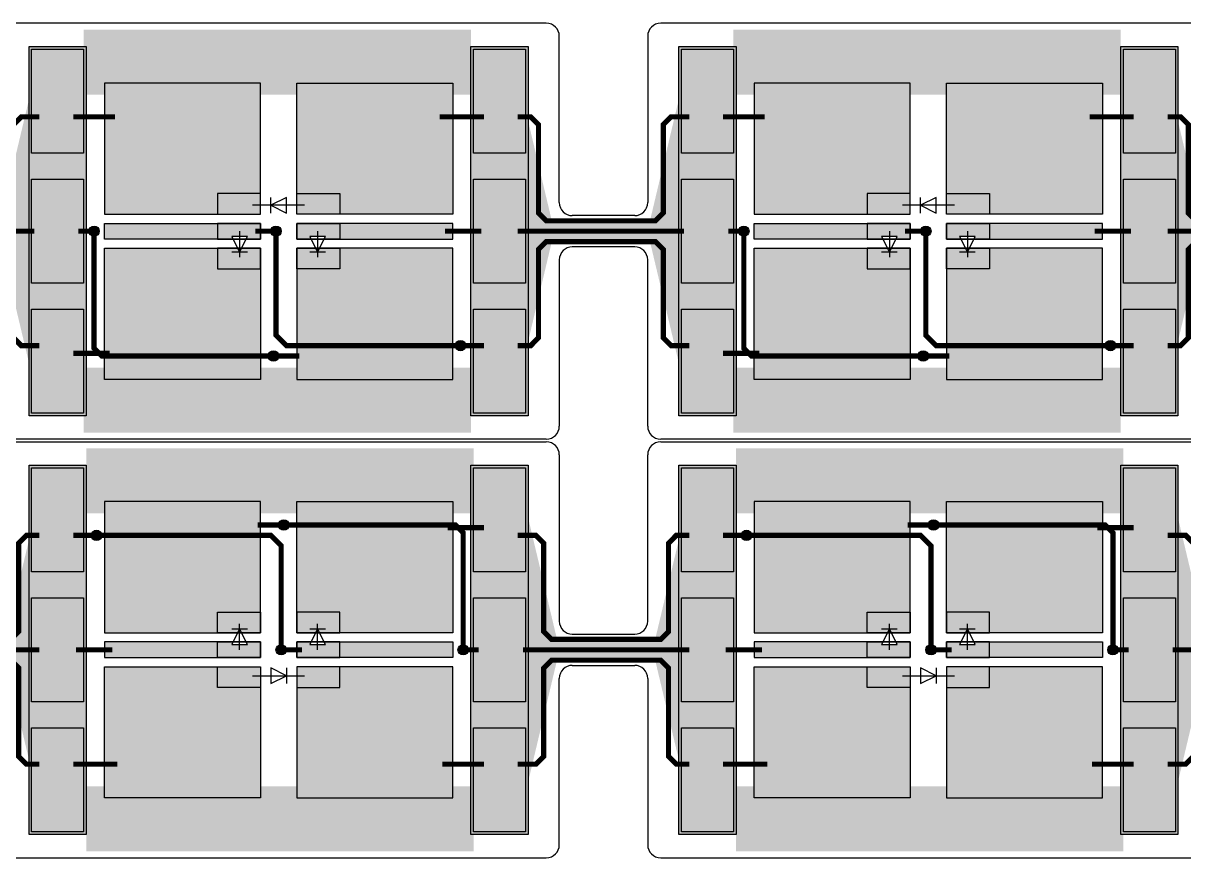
# Model space of a CAD drawing. Extents: x 1822 to 2392, y 725 to 1125.
# Drawn here: x 2092.87 to 2137.53, y 917.7 to 949.8 of the extents above; entities that cross this region are included whole.
import ezdxf

# ---------------------------------------------------------------- set-up
doc = ezdxf.new("R2010")
doc.units = 0
doc.header["$LTSCALE"] = 0.2
for name, color, linetype in [('BS', 1, 'CONTINUOUS'), ('Durchsteiger', 3, 'CONTINUOUS'), ('LED', 7, 'CONTINUOUS'), ('LS', 5, 'CONTINUOUS'), ('Rand', 6, 'CONTINUOUS')]:
    doc.layers.add(name, color=color, linetype=linetype)

msp = doc.modelspace()

# ---------------------------------------------------------------- hatches: boundary and pattern name
at = {"layer": 'BS'}
h = msp.add_hatch(color=256, dxfattribs=at)
h.paths.add_polyline_path([(2093.2, 934.8), (2095.2, 934.8), (2095.2, 938.8), (2093.2, 938.8)])
h.paths.add_polyline_path([(2093.2, 939.8), (2095.2, 939.8), (2095.2, 943.8), (2093.2, 943.8)])
h.paths.add_polyline_path([(2093.2, 944.8), (2095.2, 944.8), (2095.2, 948.8), (2093.2, 948.8)])
h = msp.add_hatch(color=256, dxfattribs=at)
h.paths.add_polyline_path([(2110.2, 934.8), (2112.2, 934.8), (2112.2, 938.8), (2110.2, 938.8)])
h.paths.add_polyline_path([(2110.2, 939.8), (2112.2, 939.8), (2112.2, 943.8), (2110.2, 943.8)])
h.paths.add_polyline_path([(2110.2, 944.8), (2112.2, 944.8), (2112.2, 948.8), (2110.2, 948.8)])
h = msp.add_hatch(color=256, dxfattribs=at)
h.paths.add_polyline_path([(2118.2, 934.8), (2120.2, 934.8), (2120.2, 938.8), (2118.2, 938.8)])
h.paths.add_polyline_path([(2118.2, 939.8), (2120.2, 939.8), (2120.2, 943.8), (2118.2, 943.8)])
h.paths.add_polyline_path([(2118.2, 944.8), (2120.2, 944.8), (2120.2, 948.8), (2118.2, 948.8)])
h = msp.add_hatch(color=256, dxfattribs=at)
h.paths.add_polyline_path([(2135.2, 934.8), (2137.2, 934.8), (2137.2, 938.8), (2135.2, 938.8)])
h.paths.add_polyline_path([(2135.2, 939.8), (2137.2, 939.8), (2137.2, 943.8), (2135.2, 943.8)])
h.paths.add_polyline_path([(2135.2, 944.8), (2137.2, 944.8), (2137.2, 948.8), (2135.2, 948.8)])
h = msp.add_hatch(color=256, dxfattribs=at)
h.paths.add_polyline_path([(2109.4, 936.1), (2109.4, 941.15), (2105.05, 941.15), (2105.05, 940.35), (2103.4, 940.35), (2103.4, 936.1)])
h.paths.add_polyline_path([(2109.4, 941.5), (2109.4, 942.1), (2105.05, 942.1), (2105.05, 941.5)])
h.paths.add_polyline_path([(2109.4, 942.45), (2109.4, 947.5), (2103.4, 947.5), (2103.4, 943.25), (2105.05, 943.25), (2105.05, 942.45)])
h.paths.add_polyline_path([(2100.35, 942.45), (2100.35, 943.25), (2102, 943.25), (2102, 947.5), (2096, 947.5), (2096, 942.45)])
h.paths.add_polyline_path([(2100.35, 941.5), (2100.35, 942.1), (2096, 942.1), (2096, 941.5)])
h.paths.add_polyline_path([(2102, 936.1), (2102, 940.35), (2100.35, 940.35), (2100.35, 941.15), (2096, 941.15), (2096, 936.1)])
h.paths.add_polyline_path([(2102, 940.35), (2102, 941.15), (2101.275, 941.15), (2101.2, 941), (2101.125, 941.15), (2100.35, 941.15), (2100.35, 940.35)], flags=17)
h.paths.add_polyline_path([(2102, 941.5), (2102, 942.1), (2100.35, 942.1), (2100.35, 941.5), (2100.95, 941.5), (2100.9, 941.6), (2101.5, 941.6), (2101.45, 941.5)])
h.paths.add_polyline_path([(2102, 942.45), (2102, 943.25), (2100.35, 943.25), (2100.35, 942.45)], flags=17)
h.paths.add_polyline_path([(2105.05, 942.45), (2105.05, 943.25), (2103.4, 943.25), (2103.4, 942.45)], flags=16)
h.paths.add_polyline_path([(2105.05, 941.5), (2105.05, 942.1), (2103.4, 942.1), (2103.4, 941.5), (2103.95, 941.5), (2103.9, 941.6), (2104.5, 941.6), (2104.45, 941.5)])
h.paths.add_polyline_path([(2105.05, 940.35), (2105.05, 941.15), (2104.275, 941.15), (2104.2, 941), (2104.125, 941.15), (2103.4, 941.15), (2103.4, 940.35)], flags=17)
h = msp.add_hatch(color=256, dxfattribs=at)
h.paths.add_polyline_path([(2134.4, 936.1), (2134.4, 941.15), (2130.05, 941.15), (2130.05, 940.35), (2128.4, 940.35), (2128.4, 936.1)])
h.paths.add_polyline_path([(2134.4, 941.5), (2134.4, 942.1), (2130.05, 942.1), (2130.05, 941.5)])
h.paths.add_polyline_path([(2134.4, 942.45), (2134.4, 947.5), (2128.4, 947.5), (2128.4, 943.25), (2130.05, 943.25), (2130.05, 942.45)])
h.paths.add_polyline_path([(2125.35, 942.45), (2125.35, 943.25), (2127, 943.25), (2127, 947.5), (2121, 947.5), (2121, 942.45)])
h.paths.add_polyline_path([(2125.35, 941.5), (2125.35, 942.1), (2121, 942.1), (2121, 941.5)])
h.paths.add_polyline_path([(2127, 936.1), (2127, 940.35), (2125.35, 940.35), (2125.35, 941.15), (2121, 941.15), (2121, 936.1)])
h.paths.add_polyline_path([(2127, 940.35), (2127, 941.15), (2126.275, 941.15), (2126.2, 941), (2126.125, 941.15), (2125.35, 941.15), (2125.35, 940.35)], flags=17)
h.paths.add_polyline_path([(2127, 941.5), (2127, 942.1), (2125.35, 942.1), (2125.35, 941.5), (2125.95, 941.5), (2125.9, 941.6), (2126.5, 941.6), (2126.45, 941.5)])
h.paths.add_polyline_path([(2127, 942.45), (2127, 943.25), (2125.35, 943.25), (2125.35, 942.45)], flags=17)
h.paths.add_polyline_path([(2130.05, 942.45), (2130.05, 943.25), (2128.4, 943.25), (2128.4, 942.45)], flags=16)
h.paths.add_polyline_path([(2130.05, 941.5), (2130.05, 942.1), (2128.4, 942.1), (2128.4, 941.5), (2128.95, 941.5), (2128.9, 941.6), (2129.5, 941.6), (2129.45, 941.5)])
h.paths.add_polyline_path([(2130.05, 940.35), (2130.05, 941.15), (2129.275, 941.15), (2129.2, 941), (2129.125, 941.15), (2128.4, 941.15), (2128.4, 940.35)], flags=17)
h = msp.add_hatch(color=256, dxfattribs=at)
h.paths.add_polyline_path([(2095.2, 932.7), (2093.2, 932.7), (2093.2, 928.7), (2095.2, 928.7)])
h.paths.add_polyline_path([(2095.2, 927.7), (2093.2, 927.7), (2093.2, 923.7), (2095.2, 923.7)])
h.paths.add_polyline_path([(2095.2, 922.7), (2093.2, 922.7), (2093.2, 918.7), (2095.2, 918.7)])
h = msp.add_hatch(color=256, dxfattribs=at)
h.paths.add_polyline_path([(2112.2, 932.7), (2110.2, 932.7), (2110.2, 928.7), (2112.2, 928.7)])
h.paths.add_polyline_path([(2112.2, 927.7), (2110.2, 927.7), (2110.2, 923.7), (2112.2, 923.7)])
h.paths.add_polyline_path([(2112.2, 922.7), (2110.2, 922.7), (2110.2, 918.7), (2112.2, 918.7)])
h = msp.add_hatch(color=256, dxfattribs=at)
h.paths.add_polyline_path([(2120.2, 932.7), (2118.2, 932.7), (2118.2, 928.7), (2120.2, 928.7)])
h.paths.add_polyline_path([(2120.2, 927.7), (2118.2, 927.7), (2118.2, 923.7), (2120.2, 923.7)])
h.paths.add_polyline_path([(2120.2, 922.7), (2118.2, 922.7), (2118.2, 918.7), (2120.2, 918.7)])
h = msp.add_hatch(color=256, dxfattribs=at)
h.paths.add_polyline_path([(2137.2, 932.7), (2135.2, 932.7), (2135.2, 928.7), (2137.2, 928.7)])
h.paths.add_polyline_path([(2137.2, 927.7), (2135.2, 927.7), (2135.2, 923.7), (2137.2, 923.7)])
h.paths.add_polyline_path([(2137.2, 922.7), (2135.2, 922.7), (2135.2, 918.7), (2137.2, 918.7)])
h = msp.add_hatch(color=256, dxfattribs=at)
h.paths.add_polyline_path([(2096, 931.4), (2096, 926.35), (2100.35, 926.35), (2100.35, 927.15), (2102, 927.15), (2102, 931.4)])
h.paths.add_polyline_path([(2096, 926), (2096, 925.4), (2100.35, 925.4), (2100.35, 926)])
h.paths.add_polyline_path([(2096, 925.05), (2096, 920), (2102, 920), (2102, 924.25), (2100.35, 924.25), (2100.35, 925.05)])
h.paths.add_polyline_path([(2105.05, 925.05), (2105.05, 924.25), (2103.4, 924.25), (2103.4, 920), (2109.4, 920), (2109.4, 925.05)])
h.paths.add_polyline_path([(2105.05, 926), (2105.05, 925.4), (2109.4, 925.4), (2109.4, 926)])
h.paths.add_polyline_path([(2103.4, 931.4), (2103.4, 927.15), (2105.05, 927.15), (2105.05, 926.35), (2109.4, 926.35), (2109.4, 931.4)])
h.paths.add_polyline_path([(2103.4, 927.15), (2103.4, 926.35), (2104.125, 926.35), (2104.2, 926.5), (2104.275, 926.35), (2105.05, 926.35), (2105.05, 927.15)], flags=17)
h.paths.add_polyline_path([(2103.4, 926), (2103.4, 925.4), (2105.05, 925.4), (2105.05, 926), (2104.45, 926), (2104.5, 925.9), (2103.9, 925.9), (2103.95, 926)])
h.paths.add_polyline_path([(2103.4, 925.05), (2103.4, 924.25), (2105.05, 924.25), (2105.05, 925.05)], flags=17)
h.paths.add_polyline_path([(2100.35, 925.05), (2100.35, 924.25), (2102, 924.25), (2102, 925.05)], flags=16)
h.paths.add_polyline_path([(2100.35, 926), (2100.35, 925.4), (2102, 925.4), (2102, 926), (2101.45, 926), (2101.5, 925.9), (2100.9, 925.9), (2100.95, 926)])
h.paths.add_polyline_path([(2100.35, 927.15), (2100.35, 926.35), (2101.125, 926.35), (2101.2, 926.5), (2101.275, 926.35), (2102, 926.35), (2102, 927.15)], flags=17)
h = msp.add_hatch(color=256, dxfattribs=at)
h.paths.add_polyline_path([(2121, 931.4), (2121, 926.35), (2125.35, 926.35), (2125.35, 927.15), (2127, 927.15), (2127, 931.4)])
h.paths.add_polyline_path([(2121, 926), (2121, 925.4), (2125.35, 925.4), (2125.35, 926)])
h.paths.add_polyline_path([(2121, 925.05), (2121, 920), (2127, 920), (2127, 924.25), (2125.35, 924.25), (2125.35, 925.05)])
h.paths.add_polyline_path([(2130.05, 925.05), (2130.05, 924.25), (2128.4, 924.25), (2128.4, 920), (2134.4, 920), (2134.4, 925.05)])
h.paths.add_polyline_path([(2130.05, 926), (2130.05, 925.4), (2134.4, 925.4), (2134.4, 926)])
h.paths.add_polyline_path([(2128.4, 931.4), (2128.4, 927.15), (2130.05, 927.15), (2130.05, 926.35), (2134.4, 926.35), (2134.4, 931.4)])
h.paths.add_polyline_path([(2128.4, 927.15), (2128.4, 926.35), (2129.125, 926.35), (2129.2, 926.5), (2129.275, 926.35), (2130.05, 926.35), (2130.05, 927.15)], flags=17)
h.paths.add_polyline_path([(2128.4, 926), (2128.4, 925.4), (2130.05, 925.4), (2130.05, 926), (2129.45, 926), (2129.5, 925.9), (2128.9, 925.9), (2128.95, 926)])
h.paths.add_polyline_path([(2128.4, 925.05), (2128.4, 924.25), (2130.05, 924.25), (2130.05, 925.05)], flags=17)
h.paths.add_polyline_path([(2125.35, 925.05), (2125.35, 924.25), (2127, 924.25), (2127, 925.05)], flags=16)
h.paths.add_polyline_path([(2125.35, 926), (2125.35, 925.4), (2127, 925.4), (2127, 926), (2126.45, 926), (2126.5, 925.9), (2125.9, 925.9), (2125.95, 926)])
h.paths.add_polyline_path([(2125.35, 927.15), (2125.35, 926.35), (2126.125, 926.35), (2126.2, 926.5), (2126.275, 926.35), (2127, 926.35), (2127, 927.15)], flags=17)
at = {"layer": 'Durchsteiger'}
for points in [[(2095.6, 941.6, 1), (2095.6, 942, 1)], [(2102.6, 941.6, 1), (2102.6, 942, 1)], [(2120.6, 941.6, 1), (2120.6, 942, 1)], [(2127.6, 941.6, 1), (2127.6, 942, 1)], [(2109.7, 937.2, 1), (2109.7, 937.6, 1)], [(2134.7, 937.2, 1), (2134.7, 937.6, 1)], [(2102.5, 936.8, 1), (2102.5, 937.2, 1)], [(2127.5, 936.8, 1), (2127.5, 937.2, 1)], [(2102.9, 930.7, 1), (2102.9, 930.3, 1)], [(2127.9, 930.7, 1), (2127.9, 930.3, 1)], [(2095.7, 930.3, 1), (2095.7, 929.9, 1)], [(2120.7, 930.3, 1), (2120.7, 929.9, 1)], [(2102.8, 925.9, 1), (2102.8, 925.5, 1)], [(2109.8, 925.9, 1), (2109.8, 925.5, 1)], [(2127.8, 925.9, 1), (2127.8, 925.5, 1)], [(2134.8, 925.9, 1), (2134.8, 925.5, 1)]]:
    msp.add_hatch(color=256, dxfattribs=at).paths.add_polyline_path(points)
at = {"layer": 'LS'}
for points in [[(2095.3, 948.9), (2093.1, 948.9), (2093.1, 934.7), (2095.3, 934.7)], [(2112.3, 948.9), (2110.1, 948.9), (2110.1, 934.7), (2112.3, 934.7)], [(2120.3, 948.9), (2118.1, 948.9), (2118.1, 934.7), (2120.3, 934.7)], [(2137.3, 948.9), (2135.1, 948.9), (2135.1, 934.7), (2137.3, 934.7)], [(2095.3, 932.8), (2093.1, 932.8), (2093.1, 918.6), (2095.3, 918.6)], [(2112.3, 932.8), (2110.1, 932.8), (2110.1, 918.6), (2112.3, 918.6)], [(2120.3, 932.8), (2118.1, 932.8), (2118.1, 918.6), (2120.3, 918.6)], [(2137.3, 932.8), (2135.1, 932.8), (2135.1, 918.6), (2137.3, 918.6)]]:
    msp.add_hatch(color=256, dxfattribs=at).paths.add_polyline_path(points)

# ---------------------------------------------------------------- linework, layer by layer
at = {"layer": 'BS'}
for p, q in [((2102.8, 941.8), (2102.6, 941.8)), ((2102.7, 941.9), (2102.7, 941.7)), ((2127.8, 941.8), (2127.6, 941.8)), ((2127.7, 941.9), (2127.7, 941.7)), ((2102.6, 925.7), (2102.8, 925.7)), ((2102.7, 925.6), (2102.7, 925.8)), ((2127.6, 925.7), (2127.8, 925.7)), ((2127.7, 925.6), (2127.7, 925.8))]:
    msp.add_line(p, q, dxfattribs=at)
for points in [[(2095.2, 948.8), (2095.2, 944.8), (2093.2, 944.8), (2093.2, 948.8)], [(2112.2, 948.8), (2112.2, 944.8), (2110.2, 944.8), (2110.2, 948.8)], [(2120.2, 948.8), (2120.2, 944.8), (2118.2, 944.8), (2118.2, 948.8)], [(2137.2, 948.8), (2137.2, 944.8), (2135.2, 944.8), (2135.2, 948.8)], [(2102, 942.45), (2102, 947.5), (2096, 947.5), (2096, 942.45)], [(2103.4, 942.45), (2103.4, 947.5), (2109.4, 947.5), (2109.4, 942.45)], [(2127, 942.45), (2127, 947.5), (2121, 947.5), (2121, 942.45)], [(2128.4, 942.45), (2128.4, 947.5), (2134.4, 947.5), (2134.4, 942.45)], [(2095.2, 943.8), (2095.2, 939.8), (2093.2, 939.8), (2093.2, 943.8)], [(2112.2, 943.8), (2112.2, 939.8), (2110.2, 939.8), (2110.2, 943.8)], [(2120.2, 943.8), (2120.2, 939.8), (2118.2, 939.8), (2118.2, 943.8)], [(2137.2, 943.8), (2137.2, 939.8), (2135.2, 939.8), (2135.2, 943.8)], [(2100.35, 943.25), (2100.35, 942.45), (2102, 942.45), (2102, 943.25)], [(2105.05, 943.25), (2105.05, 942.45), (2103.4, 942.45), (2103.4, 943.25)], [(2125.35, 943.25), (2125.35, 942.45), (2127, 942.45), (2127, 943.25)], [(2130.05, 943.25), (2130.05, 942.45), (2128.4, 942.45), (2128.4, 943.25)], [(2102, 942.1), (2102, 941.5), (2096, 941.5), (2096, 942.1)], [(2100.35, 942.1), (2100.35, 941.5), (2102, 941.5), (2102, 942.1)], [(2105.05, 942.1), (2105.05, 941.5), (2103.4, 941.5), (2103.4, 942.1)], [(2103.4, 942.1), (2103.4, 941.5), (2109.4, 941.5), (2109.4, 942.1)], [(2127, 942.1), (2127, 941.5), (2121, 941.5), (2121, 942.1)], [(2125.35, 942.1), (2125.35, 941.5), (2127, 941.5), (2127, 942.1)], [(2130.05, 942.1), (2130.05, 941.5), (2128.4, 941.5), (2128.4, 942.1)], [(2128.4, 942.1), (2128.4, 941.5), (2134.4, 941.5), (2134.4, 942.1)], [(2102, 941.15), (2102, 936.1), (2096, 936.1), (2096, 941.15)], [(2100.35, 941.15), (2100.35, 940.35), (2102, 940.35), (2102, 941.15)], [(2105.05, 941.15), (2105.05, 940.35), (2103.4, 940.35), (2103.4, 941.15)], [(2103.4, 941.15), (2103.4, 936.1), (2109.4, 936.1), (2109.4, 941.15)], [(2127, 941.15), (2127, 936.1), (2121, 936.1), (2121, 941.15)], [(2125.35, 941.15), (2125.35, 940.35), (2127, 940.35), (2127, 941.15)], [(2130.05, 941.15), (2130.05, 940.35), (2128.4, 940.35), (2128.4, 941.15)], [(2128.4, 941.15), (2128.4, 936.1), (2134.4, 936.1), (2134.4, 941.15)], [(2095.2, 938.8), (2095.2, 934.8), (2093.2, 934.8), (2093.2, 938.8)], [(2112.2, 938.8), (2112.2, 934.8), (2110.2, 934.8), (2110.2, 938.8)], [(2120.2, 938.8), (2120.2, 934.8), (2118.2, 934.8), (2118.2, 938.8)], [(2137.2, 938.8), (2137.2, 934.8), (2135.2, 934.8), (2135.2, 938.8)], [(2093.2, 928.7), (2093.2, 932.7), (2095.2, 932.7), (2095.2, 928.7)], [(2110.2, 928.7), (2110.2, 932.7), (2112.2, 932.7), (2112.2, 928.7)], [(2118.2, 928.7), (2118.2, 932.7), (2120.2, 932.7), (2120.2, 928.7)], [(2135.2, 928.7), (2135.2, 932.7), (2137.2, 932.7), (2137.2, 928.7)], [(2102, 926.35), (2102, 931.4), (2096, 931.4), (2096, 926.35)], [(2103.4, 926.35), (2103.4, 931.4), (2109.4, 931.4), (2109.4, 926.35)], [(2127, 926.35), (2127, 931.4), (2121, 931.4), (2121, 926.35)], [(2128.4, 926.35), (2128.4, 931.4), (2134.4, 931.4), (2134.4, 926.35)], [(2093.2, 923.7), (2093.2, 927.7), (2095.2, 927.7), (2095.2, 923.7)], [(2110.2, 923.7), (2110.2, 927.7), (2112.2, 927.7), (2112.2, 923.7)], [(2118.2, 923.7), (2118.2, 927.7), (2120.2, 927.7), (2120.2, 923.7)], [(2135.2, 923.7), (2135.2, 927.7), (2137.2, 927.7), (2137.2, 923.7)], [(2100.35, 926.35), (2100.35, 927.15), (2102, 927.15), (2102, 926.35)], [(2105.05, 926.35), (2105.05, 927.15), (2103.4, 927.15), (2103.4, 926.35)], [(2125.35, 926.35), (2125.35, 927.15), (2127, 927.15), (2127, 926.35)], [(2130.05, 926.35), (2130.05, 927.15), (2128.4, 927.15), (2128.4, 926.35)], [(2102, 925.4), (2102, 926), (2096, 926), (2096, 925.4)], [(2100.35, 925.4), (2100.35, 926), (2102, 926), (2102, 925.4)], [(2105.05, 925.4), (2105.05, 926), (2103.4, 926), (2103.4, 925.4)], [(2103.4, 925.4), (2103.4, 926), (2109.4, 926), (2109.4, 925.4)], [(2127, 925.4), (2127, 926), (2121, 926), (2121, 925.4)], [(2125.35, 925.4), (2125.35, 926), (2127, 926), (2127, 925.4)], [(2130.05, 925.4), (2130.05, 926), (2128.4, 926), (2128.4, 925.4)], [(2128.4, 925.4), (2128.4, 926), (2134.4, 926), (2134.4, 925.4)], [(2102, 925.05), (2102, 920), (2096, 920), (2096, 925.05)], [(2100.35, 924.25), (2100.35, 925.05), (2102, 925.05), (2102, 924.25)], [(2105.05, 924.25), (2105.05, 925.05), (2103.4, 925.05), (2103.4, 924.25)], [(2103.4, 925.05), (2103.4, 920), (2109.4, 920), (2109.4, 925.05)], [(2127, 925.05), (2127, 920), (2121, 920), (2121, 925.05)], [(2125.35, 924.25), (2125.35, 925.05), (2127, 925.05), (2127, 924.25)], [(2130.05, 924.25), (2130.05, 925.05), (2128.4, 925.05), (2128.4, 924.25)], [(2128.4, 925.05), (2128.4, 920), (2134.4, 920), (2134.4, 925.05)], [(2093.2, 918.7), (2093.2, 922.7), (2095.2, 922.7), (2095.2, 918.7)], [(2110.2, 918.7), (2110.2, 922.7), (2112.2, 922.7), (2112.2, 918.7)], [(2118.2, 918.7), (2118.2, 922.7), (2120.2, 922.7), (2120.2, 918.7)], [(2135.2, 918.7), (2135.2, 922.7), (2137.2, 922.7), (2137.2, 918.7)]]:
    msp.add_lwpolyline(points, close=True, dxfattribs=at)
at = {"layer": 'BS', "const_width": 0.2}
for points in [[(2093.5, 946.2), (2092.8, 946.2), (2092.5, 945.9), (2092.5, 942.5), (2092.2, 942.2), (2090.3, 942.2)], [(2096.4, 946.2), (2094.8, 946.2)], [(2110.6, 946.2), (2108.9, 946.2)], [(2115.3, 942.2), (2113, 942.2), (2112.7, 942.5), (2112.7, 945.9), (2112.4, 946.2), (2111.9, 946.2)], [(2118.5, 946.2), (2117.8, 946.2), (2117.5, 945.9), (2117.5, 942.5), (2117.2, 942.2), (2115.3, 942.2)], [(2121.4, 946.2), (2119.8, 946.2)], [(2135.6, 946.2), (2133.9, 946.2)], [(2140.3, 942.2), (2138, 942.2), (2137.7, 942.5), (2137.7, 945.9), (2137.4, 946.2), (2136.9, 946.2)], [(2093.3, 941.8), (2090.3, 941.8)], [(2095.5, 941.8), (2095, 941.8)], [(2102.5, 941.8), (2101.8, 941.8)], [(2110.5, 941.8), (2109.1, 941.8)], [(2115.3, 941.8), (2111.9, 941.8)], [(2118.3, 941.8), (2115.3, 941.8)], [(2120.5, 941.8), (2120, 941.8)], [(2127.5, 941.8), (2126.8, 941.8)], [(2135.5, 941.8), (2134.1, 941.8)], [(2140.3, 941.8), (2136.9, 941.8)], [(2093.5, 937.4), (2092.8, 937.4), (2092.5, 937.7), (2092.5, 941.1), (2092.2, 941.4), (2090.3, 941.4)], [(2115.3, 941.4), (2113, 941.4), (2112.7, 941.1), (2112.7, 937.7), (2112.4, 937.4), (2111.9, 937.4)], [(2118.5, 937.4), (2117.8, 937.4), (2117.5, 937.7), (2117.5, 941.1), (2117.2, 941.4), (2115.3, 941.4)], [(2140.3, 941.4), (2138, 941.4), (2137.7, 941.1), (2137.7, 937.7), (2137.4, 937.4), (2136.9, 937.4)], [(2109.8, 937.4), (2110.6, 937.4)], [(2134.8, 937.4), (2135.6, 937.4)], [(2096.2, 937.1), (2094.8, 937.1)], [(2103.5, 937), (2102.6, 937)], [(2121.2, 937.1), (2119.8, 937.1)], [(2128.5, 937), (2127.6, 937)], [(2101.9, 930.5), (2102.8, 930.5)], [(2126.9, 930.5), (2127.8, 930.5)], [(2090.1, 926.1), (2092.4, 926.1), (2092.7, 926.4), (2092.7, 929.8), (2093, 930.1), (2093.5, 930.1)], [(2095.6, 930.1), (2094.8, 930.1)], [(2109.2, 930.4), (2110.6, 930.4)], [(2111.9, 930.1), (2112.6, 930.1), (2112.9, 929.8), (2112.9, 926.4), (2113.2, 926.1), (2115.1, 926.1)], [(2115.1, 926.1), (2117.4, 926.1), (2117.7, 926.4), (2117.7, 929.8), (2118, 930.1), (2118.5, 930.1)], [(2120.6, 930.1), (2119.8, 930.1)], [(2134.2, 930.4), (2135.6, 930.4)], [(2136.9, 930.1), (2137.6, 930.1), (2137.9, 929.8), (2137.9, 926.4), (2138.2, 926.1), (2140.1, 926.1)], [(2090.1, 925.7), (2093.5, 925.7)], [(2094.9, 925.7), (2096.3, 925.7)], [(2102.9, 925.7), (2103.6, 925.7)], [(2109.9, 925.7), (2110.4, 925.7)], [(2112.1, 925.7), (2115.1, 925.7)], [(2115.1, 925.7), (2118.5, 925.7)], [(2119.9, 925.7), (2121.3, 925.7)], [(2127.9, 925.7), (2128.6, 925.7)], [(2134.9, 925.7), (2135.4, 925.7)], [(2137.1, 925.7), (2140.1, 925.7)], [(2090.1, 925.3), (2092.4, 925.3), (2092.7, 925), (2092.7, 921.6), (2093, 921.3), (2093.5, 921.3)], [(2111.9, 921.3), (2112.6, 921.3), (2112.9, 921.6), (2112.9, 925), (2113.2, 925.3), (2115.1, 925.3)], [(2115.1, 925.3), (2117.4, 925.3), (2117.7, 925), (2117.7, 921.6), (2118, 921.3), (2118.5, 921.3)], [(2136.9, 921.3), (2137.6, 921.3), (2137.9, 921.6), (2137.9, 925), (2138.2, 925.3), (2140.1, 925.3)], [(2094.8, 921.3), (2096.5, 921.3)], [(2109, 921.3), (2110.6, 921.3)], [(2119.8, 921.3), (2121.5, 921.3)], [(2134, 921.3), (2135.6, 921.3)]]:
    msp.add_lwpolyline(points, dxfattribs=at)
at = {"layer": 'Durchsteiger'}
for centre in [(2095.6, 941.8), (2102.6, 941.8), (2120.6, 941.8), (2127.6, 941.8), (2109.7, 937.4), (2134.7, 937.4), (2102.5, 937), (2127.5, 937), (2102.9, 930.5), (2127.9, 930.5), (2095.7, 930.1), (2120.7, 930.1), (2102.8, 925.7), (2109.8, 925.7), (2127.8, 925.7), (2134.8, 925.7)]:
    msp.add_circle(centre, 0.2, dxfattribs=at)
at = {"layer": 'LED'}
for p, q in [((2103, 943.1), (2102.4, 942.8)), ((2102.4, 942.5), (2102.4, 943.1)), ((2103, 942.5), (2103, 943.1)), ((2128, 943.1), (2127.4, 942.8)), ((2127.4, 942.5), (2127.4, 943.1)), ((2128, 942.5), (2128, 943.1)), ((2103.7, 942.8), (2101.7, 942.8)), ((2102.4, 942.8), (2103, 942.5)), ((2128.7, 942.8), (2126.7, 942.8)), ((2127.4, 942.8), (2128, 942.5)), ((2101.2, 941.8), (2101.2, 940.8)), ((2104.2, 941.8), (2104.2, 940.8)), ((2126.2, 941.8), (2126.2, 940.8)), ((2129.2, 941.8), (2129.2, 940.8)), ((2101.5, 941.6), (2100.9, 941.6)), ((2100.9, 941.6), (2101.2, 941)), ((2101.2, 941), (2101.5, 941.6)), ((2104.5, 941.6), (2103.9, 941.6)), ((2103.9, 941.6), (2104.2, 941)), ((2104.2, 941), (2104.5, 941.6)), ((2126.5, 941.6), (2125.9, 941.6)), ((2125.9, 941.6), (2126.2, 941)), ((2126.2, 941), (2126.5, 941.6)), ((2129.5, 941.6), (2128.9, 941.6)), ((2128.9, 941.6), (2129.2, 941)), ((2129.2, 941), (2129.5, 941.6)), ((2101.5, 941), (2100.9, 941)), ((2104.5, 941), (2103.9, 941)), ((2126.5, 941), (2125.9, 941)), ((2129.5, 941), (2128.9, 941)), ((2101.2, 926.5), (2100.9, 925.9)), ((2100.9, 926.5), (2101.5, 926.5)), ((2101.2, 925.7), (2101.2, 926.7)), ((2101.5, 925.9), (2101.2, 926.5)), ((2104.2, 926.5), (2103.9, 925.9)), ((2103.9, 926.5), (2104.5, 926.5)), ((2104.2, 925.7), (2104.2, 926.7)), ((2104.5, 925.9), (2104.2, 926.5)), ((2126.2, 926.5), (2125.9, 925.9)), ((2125.9, 926.5), (2126.5, 926.5)), ((2126.2, 925.7), (2126.2, 926.7)), ((2126.5, 925.9), (2126.2, 926.5)), ((2129.2, 926.5), (2128.9, 925.9)), ((2128.9, 926.5), (2129.5, 926.5)), ((2129.2, 925.7), (2129.2, 926.7)), ((2129.5, 925.9), (2129.2, 926.5)), ((2100.9, 925.9), (2101.5, 925.9)), ((2103.9, 925.9), (2104.5, 925.9)), ((2125.9, 925.9), (2126.5, 925.9)), ((2128.9, 925.9), (2129.5, 925.9)), ((2102.4, 925), (2102.4, 924.4)), ((2103, 924.7), (2102.4, 925)), ((2103, 925), (2103, 924.4)), ((2127.4, 925), (2127.4, 924.4)), ((2128, 924.7), (2127.4, 925)), ((2128, 925), (2128, 924.4)), ((2101.7, 924.7), (2103.7, 924.7)), ((2102.4, 924.4), (2103, 924.7)), ((2126.7, 924.7), (2128.7, 924.7)), ((2127.4, 924.4), (2128, 924.7))]:
    msp.add_line(p, q, dxfattribs=at)
at = {"layer": 'LS'}
for points in [[(2088.2, 941.8, 0.9, 11, 0), (2087, 941.8, 15, 15, 0)], [(2092, 941.8, 0.9, 11, 0), (2093.2, 941.8, 15, 15, 0)], [(2113.2, 941.8, 0.9, 11, 0), (2112, 941.8, 15, 15, 0)], [(2117, 941.8, 0.9, 11, 0), (2118.2, 941.8, 15, 15, 0)], [(2138.2, 941.8, 0.9, 11, 0), (2137, 941.8, 15, 15, 0)], [(2142, 941.8, 0.9, 11, 0), (2143.2, 941.8, 15, 15, 0)], [(2088.4, 925.7, 0.9, 11, 0), (2087.2, 925.7, 15, 15, 0)], [(2092.2, 925.7, 0.9, 11, 0), (2093.4, 925.7, 15, 15, 0)], [(2113.4, 925.7, 0.9, 11, 0), (2112.2, 925.7, 15, 15, 0)], [(2117.2, 925.7, 0.9, 11, 0), (2118.4, 925.7, 15, 15, 0)], [(2138.4, 925.7, 0.9, 11, 0), (2137.2, 925.7, 15, 15, 0)], [(2142.2, 925.7, 0.9, 11, 0), (2143.4, 925.7, 15, 15, 0)]]:
    msp.add_lwpolyline(points, format="xyseb", dxfattribs=at)
for points, const_width in [([(2110.1, 948.3), (2095.2, 948.3)], 2.5), ([(2135.1, 948.3), (2120.2, 948.3)], 2.5), ([(2115.3, 941.8), (2113.2, 941.8)], 0.9), ([(2117, 941.8), (2115.3, 941.8)], 0.9), ([(2102.4, 937), (2095.9, 937), (2095.6, 937.3), (2095.6, 941.5), (2095.6, 941.7)], 0.2), ([(2109.6, 937.4), (2107.5, 937.4), (2103, 937.4), (2102.6, 937.8), (2102.6, 941.7)], 0.2), ([(2127.4, 937), (2120.9, 937), (2120.6, 937.3), (2120.6, 941.5), (2120.6, 941.7)], 0.2), ([(2134.6, 937.4), (2132.5, 937.4), (2128, 937.4), (2127.6, 937.8), (2127.6, 941.7)], 0.2), ([(2110.1, 935.3), (2095.2, 935.3)], 2.5), ([(2135.1, 935.3), (2120.2, 935.3)], 2.5), ([(2095.3, 932.2), (2110.2, 932.2)], 2.5), ([(2120.3, 932.2), (2135.2, 932.2)], 2.5), ([(2103, 930.5), (2109.5, 930.5), (2109.8, 930.2), (2109.8, 926), (2109.8, 925.8)], 0.2), ([(2128, 930.5), (2134.5, 930.5), (2134.8, 930.2), (2134.8, 926), (2134.8, 925.8)], 0.2), ([(2095.8, 930.1), (2097.9, 930.1), (2102.4, 930.1), (2102.8, 929.7), (2102.8, 925.8)], 0.2), ([(2120.8, 930.1), (2122.9, 930.1), (2127.4, 930.1), (2127.8, 929.7), (2127.8, 925.8)], 0.2), ([(2113.4, 925.7), (2115.1, 925.7)], 0.9), ([(2115.1, 925.7), (2117.2, 925.7)], 0.9), ([(2095.3, 919.2), (2110.2, 919.2)], 2.5), ([(2120.3, 919.2), (2135.2, 919.2)], 2.5)]:
    msp.add_lwpolyline(points, dxfattribs=dict(at, const_width=const_width))
for points in [[(2095.3, 948.9), (2095.3, 934.7), (2093.1, 934.7), (2093.1, 948.9)], [(2112.3, 948.9), (2112.3, 934.7), (2110.1, 934.7), (2110.1, 948.9)], [(2120.3, 948.9), (2120.3, 934.7), (2118.1, 934.7), (2118.1, 948.9)], [(2137.3, 948.9), (2137.3, 934.7), (2135.1, 934.7), (2135.1, 948.9)], [(2093.1, 918.6), (2093.1, 932.8), (2095.3, 932.8), (2095.3, 918.6)], [(2110.1, 918.6), (2110.1, 932.8), (2112.3, 932.8), (2112.3, 918.6)], [(2118.1, 918.6), (2118.1, 932.8), (2120.3, 932.8), (2120.3, 918.6)], [(2135.1, 918.6), (2135.1, 932.8), (2137.3, 932.8), (2137.3, 918.6)]]:
    msp.add_lwpolyline(points, close=True, dxfattribs=at)
at = {"layer": 'Rand'}
for p, q in [((2113, 949.8), (2092.4, 949.8)), ((2138, 949.8), (2117.4, 949.8)), ((2113.5, 942.9), (2113.5, 949.3)), ((2116.9, 949.3), (2116.9, 942.9)), ((2115.3, 942.4), (2114, 942.4)), ((2115.3, 942.4), (2114, 942.4)), ((2116.4, 942.4), (2115.3, 942.4)), ((2116.4, 942.4), (2115.3, 942.4)), ((2115.3, 941.2), (2114, 941.2)), ((2115.3, 941.2), (2114, 941.2)), ((2116.4, 941.2), (2115.3, 941.2)), ((2116.4, 941.2), (2115.3, 941.2)), ((2113.5, 940.7), (2113.5, 934.3)), ((2116.9, 934.3), (2116.9, 940.7)), ((2113, 933.8), (2092.4, 933.8)), ((2092.4, 933.7), (2113, 933.7)), ((2138, 933.8), (2117.4, 933.8)), ((2117.4, 933.7), (2138, 933.7)), ((2113.5, 933.2), (2113.5, 926.8)), ((2116.9, 926.8), (2116.9, 933.2)), ((2114, 926.3), (2115.1, 926.3)), ((2114, 926.3), (2115.1, 926.3)), ((2115.1, 926.3), (2116.4, 926.3)), ((2115.1, 926.3), (2116.4, 926.3)), ((2114, 925.1), (2115.1, 925.1)), ((2114, 925.1), (2115.1, 925.1)), ((2115.1, 925.1), (2116.4, 925.1)), ((2115.1, 925.1), (2116.4, 925.1)), ((2113.5, 918.2), (2113.5, 924.6)), ((2116.9, 924.6), (2116.9, 918.2)), ((2092.4, 917.7), (2113, 917.7)), ((2117.4, 917.7), (2138, 917.7))]:
    msp.add_line(p, q, dxfattribs=at)
for centre, start, end in [((2113, 949.3), 0, 90), ((2117.4, 949.3), 90, 180), ((2114, 942.9), 180, 270), ((2116.4, 942.9), 270, 0), ((2114, 940.7), 90, 180), ((2116.4, 940.7), 0, 90), ((2113, 934.3), 270, 0), ((2117.4, 934.3), 180, 270), ((2113, 933.2), 0, 90), ((2117.4, 933.2), 90, 180), ((2114, 926.8), 180, 270), ((2116.4, 926.8), 270, 0), ((2114, 924.6), 90, 180), ((2116.4, 924.6), 0, 90), ((2113, 918.2), 270, 0), ((2117.4, 918.2), 180, 270)]:
    msp.add_arc(centre, 0.5, start, end, dxfattribs=at)

doc.saveas('drawing.dxf')
